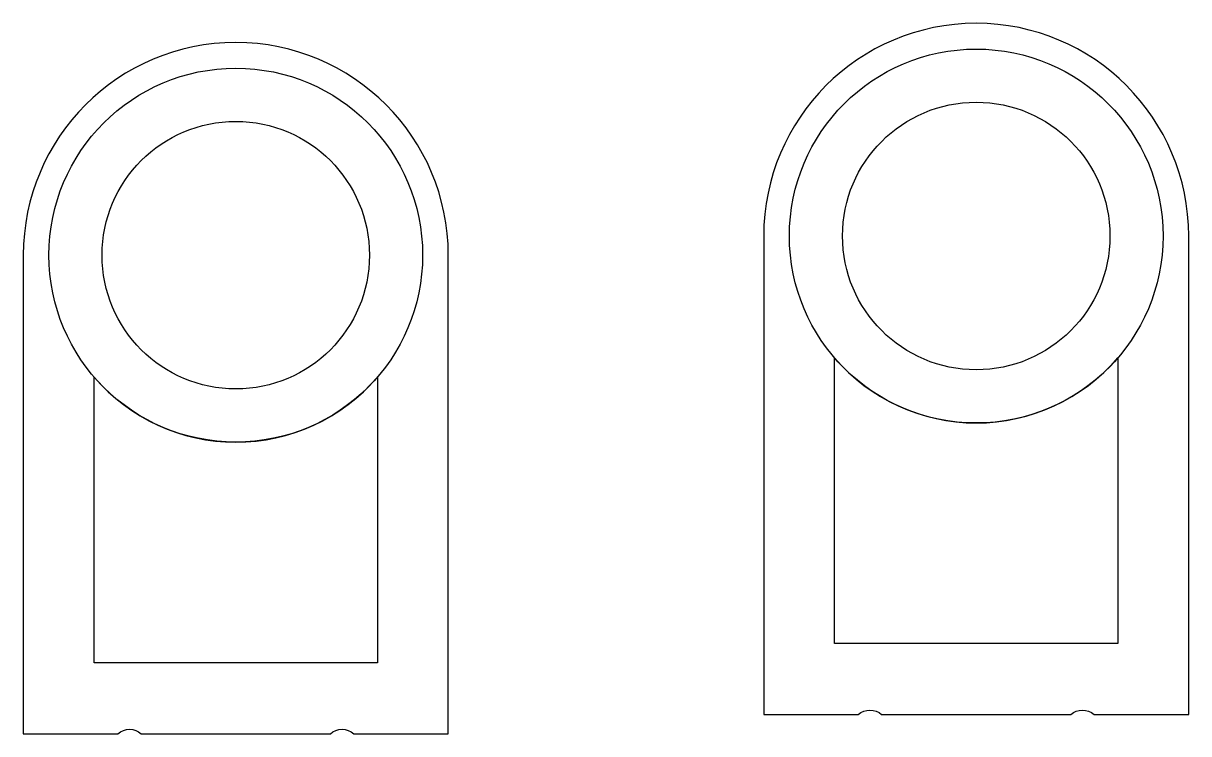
# Model space of a CAD drawing. Header units: millimetres. Extents: x 100 to 165.8, y 301.7 to 341.8.
import ezdxf

# ---------------------------------------------------------------- set-up
doc = ezdxf.new("R2010")
doc.units = ezdxf.units.MM
for name, color, linetype in [('0p3Pocket', 210, 'Continuous'), ('Inline', 10, 'Continuous'), ('Outline', 50, 'Continuous')]:
    doc.layers.add(name, color=color, linetype=linetype)

msp = doc.modelspace()

# ---------------------------------------------------------------- linework, layer by layer
at = {"layer": '0p3Pocket'}
for centre in [(153.813, 329.83), (112, 328.75)]:
    msp.add_circle(centre, 10.55, dxfattribs=at)
at = {"layer": 'Inline'}
for points in [[(161.813, 306.831), (145.813, 306.831), (145.813, 322.953, 0.45904), (161.813, 322.953)], [(120, 321.872), (120, 305.75), (104, 305.75), (104, 321.872, 0.45904)]]:
    msp.add_lwpolyline(points, format="xyb", close=True, dxfattribs=at)
for centre in [(153.813, 329.831), (112, 328.75)]:
    msp.add_circle(centre, 7.55, dxfattribs=at)
at = {"layer": 'Outline'}
for points in [[(165.813, 329.831, 1), (141.813, 329.831), (141.813, 302.831), (147.151, 302.831, -0.377964), (148.474, 302.831), (159.151, 302.831, -0.377964), (160.474, 302.831), (165.813, 302.831)], [(118.661, 301.75), (124, 301.75), (124, 328.75, 1), (100, 328.75), (100, 301.75), (105.339, 301.75, -0.377964), (106.661, 301.75), (117.339, 301.75, -0.377964)]]:
    msp.add_lwpolyline(points, format="xyb", close=True, dxfattribs=at)

doc.saveas('drawing.dxf')
